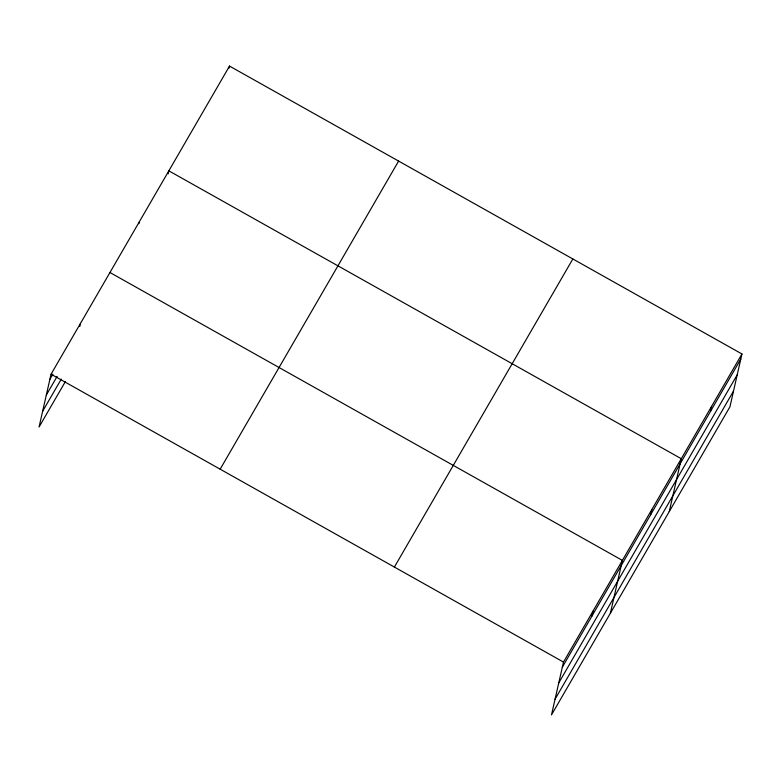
<?xml version="1.0" encoding="UTF-8"?>
<svg xmlns="http://www.w3.org/2000/svg" width="781" height="781" viewBox="0 0 781 781"><rect width="100%" height="100%" fill="white"/><g stroke="black" fill="none" stroke-linecap="round" stroke-linejoin="round"><path stroke-width="1.17" d="M741.95 353.969L563.491 662.073L551.484 714.918L729.942 406.813L741.95 353.969L229.516 66.082L51.058 374.187L39.05 427.031L65.487 381.382M79.799 326.419L80.502 323.344M138.93 223.727L139.389 221.667M168.14 173.909L168.842 170.834L681.276 458.72L669.268 511.575M229.048 68.132L229.516 66.082M591.773 616.365L592.935 611.24M610.381 613.241L622.389 560.397L109.945 272.51M650.661 514.689L651.832 509.563M710.446 411.47L711.608 406.345M49.896 379.312L52.893 374.119M46.313 395.059L57.13 376.383M42.623 411.284L61.26 379.117M220.164 469.186L398.613 161.081M394.385 567.065L572.844 258.97M562.33 667.199L740.788 359.094M558.747 682.945L737.205 374.841M555.066 699.171L733.525 391.066M51.058 374.187L563.491 662.073"/></g></svg>
